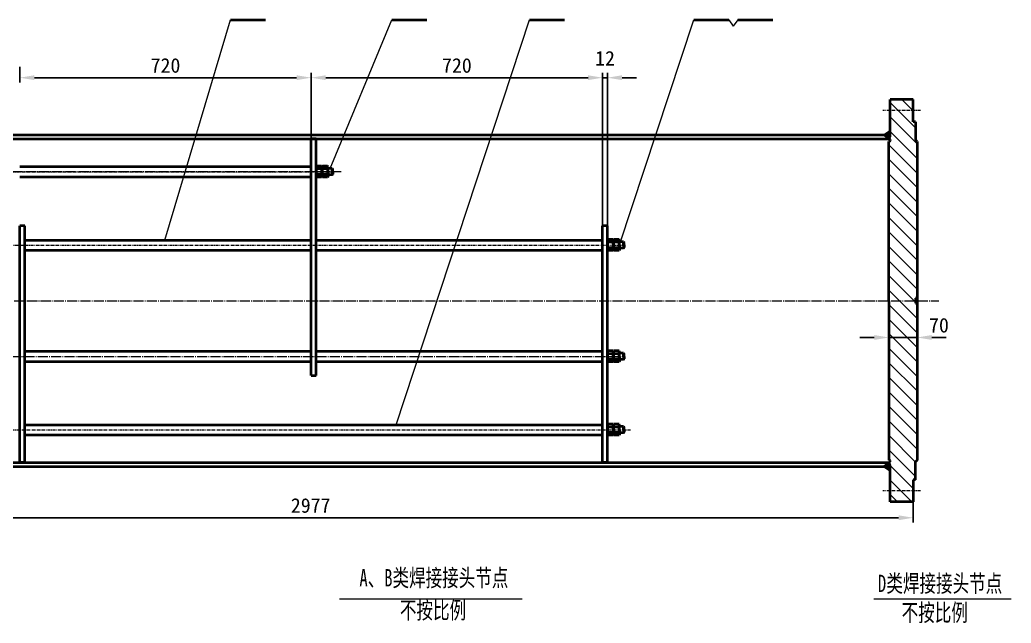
# Model space of a CAD drawing. Extents: x 0 to 23518, y -2902 to 4226.
# Drawn here: x 15811 to 18261, y -517 to 975 of the extents above; entities that cross this region are included whole.
import ezdxf

# ---------------------------------------------------------------- set-up
doc = ezdxf.new("R2010")
doc.units = 0
doc.header["$LTSCALE"] = 10
doc.header["$PDMODE"] = 1
doc.linetypes.add('ZXX-L', pattern=[3.28, 2.5, -0.3, 0.18, -0.3])
doc.linetypes.add('ZXX-S', pattern=[1.27, 0.75, -0.2, 0.12, -0.2])
doc.layers.get('Defpoints').update_dxf_attribs({"linetype": 'CONTINUOUS'})
doc.layers.add('5剖面线层', color=2, linetype='CONTINUOUS')
for name, color, linetype, lineweight in [('A 粗实线', 1, 'CONTINUOUS', 40), ('B 细实线', 7, 'CONTINUOUS', 18), ('C 文 字', 2, 'CONTINUOUS', 20), ('D 短中心线', 3, 'ZXX-S', 18), ('E 长中心线', 3, 'ZXX-L', 18), ('J 标注尺寸', 2, 'CONTINUOUS', 18)]:
    doc.layers.add(name, color=color, linetype=linetype, lineweight=lineweight)
doc.styles.get("Standard").update_dxf_attribs({"font": 'SIMFANG.TTF'})
doc.styles.add('style2', font='SIMFANG.TTF', dxfattribs={"width": 0.7})
doc.dimstyles.new('通用标注4.0', dxfattribs={"dimscale": 12, "dimtxt": 3, "dimasz": 3, "dimexe": 1, "dimexo": 0, "dimgap": 1, "dimtad": 1, "dimdec": 0, "dimzin": 0, "dimdsep": 46, "dimtxsty": 'Standard', "dimcen": 0, "dimadec": 0, "dimazin": 0, "dimtfac": 0.375, "dimtdec": 0, "dimtmove": 2, "dimatfit": 3, "dimfxl": 0, "dimtzin": 0, "dimarcsym": 0})

# ---------------------------------------------------------------- blocks, each defined once
blk = doc.blocks.new('*D114')
at = {"layer": 'C 文 字', "color": 0, "lineweight": -2}
for p, q in [((16530.9, 758.3), (16530.9, 844.1)), ((17250.9, 465.7), (17250.9, 844.1)), ((16566.9, 832.1), (17214.9, 832.1))]:
    blk.add_line(p, q, dxfattribs=at)
at = {"layer": 'C 文 字', "color": 0}
for points in [[(16566.9, 838.1), (16566.9, 826.1), (16530.9, 832.1)], [(17214.9, 838.1), (17214.9, 826.1), (17250.9, 832.1)]]:
    blk.add_solid(points, dxfattribs=at)
at = {"layer": 'Defpoints', "color": 0}
for p in [(17250.9, 832.1), (16530.9, 758.3), (17250.9, 465.7)]:
    blk.add_point(p, dxfattribs=at)
at = {"layer": 'C 文 字', "color": 0, "insert": (16890.9, 862.1), "char_height": 36, "attachment_point": 5}
blk.add_mtext('720', dxfattribs=at)
blk = doc.blocks.new('*D115')
at = {"layer": 'C 文 字', "color": 0, "lineweight": -2}
for p, q in [((15810.9, 858.6), (15810.9, 820.1)), ((16530.9, 680.7), (16530.9, 844.1)), ((16494.9, 832.1), (15846.9, 832.1))]:
    blk.add_line(p, q, dxfattribs=at)
at = {"layer": 'C 文 字', "color": 0}
for points in [[(15846.9, 838.1), (15846.9, 826.1), (15810.9, 832.1)], [(16494.9, 838.1), (16494.9, 826.1), (16530.9, 832.1)]]:
    blk.add_solid(points, dxfattribs=at)
at = {"layer": 'Defpoints', "color": 0}
for p in [(15810.9, 858.6), (15810.9, 832.1), (16530.9, 680.7)]:
    blk.add_point(p, dxfattribs=at)
at = {"layer": 'C 文 字', "color": 0, "insert": (16170.9, 862.1), "char_height": 36, "attachment_point": 5}
blk.add_mtext('720', dxfattribs=at)
blk = doc.blocks.new('*D116')
at = {"layer": 'C 文 字', "color": 0, "lineweight": -2}
for p, q in [((17250.9, 660.9), (17250.9, 844.1)), ((17262.9, 465.7), (17262.9, 844.1)), ((17214.9, 832.1), (17178.9, 832.1)), ((17250.9, 832.1), (17262.9, 832.1)), ((17298.9, 832.1), (17334.9, 832.1))]:
    blk.add_line(p, q, dxfattribs=at)
at = {"layer": 'C 文 字', "color": 0}
for points in [[(17214.9, 838.1), (17214.9, 826.1), (17250.9, 832.1)], [(17298.9, 838.1), (17298.9, 826.1), (17262.9, 832.1)]]:
    blk.add_solid(points, dxfattribs=at)
at = {"layer": 'Defpoints', "color": 0}
for p in [(17262.9, 832.1), (17250.9, 660.9), (17262.9, 465.7)]:
    blk.add_point(p, dxfattribs=at)
at = {"layer": 'C 文 字', "color": 0, "insert": (17256.9, 880.1), "char_height": 36, "attachment_point": 5}
blk.add_mtext('12', dxfattribs=at)
blk = doc.blocks.new('*D117')
at = {"layer": 'C 文 字', "color": 0, "lineweight": -2}
for p, q in [((15040.9, -216.8), (15040.9, -267.8)), ((18018.3, -216.8), (18018.3, -267.8)), ((15076.9, -255.8), (17982.3, -255.8))]:
    blk.add_line(p, q, dxfattribs=at)
at = {"layer": 'C 文 字', "color": 0}
for points in [[(15076.9, -249.8), (15076.9, -261.8), (15040.9, -255.8)], [(17982.3, -249.8), (17982.3, -261.8), (18018.3, -255.8)]]:
    blk.add_solid(points, dxfattribs=at)
at = {"layer": 'Defpoints', "color": 0}
for p in [(15040.9, -216.8), (18018.3, -216.8), (18018.3, -255.8)]:
    blk.add_point(p, dxfattribs=at)
at = {"layer": 'C 文 字', "color": 0, "insert": (16529.6, -225.8), "char_height": 36, "attachment_point": 5}
blk.add_mtext('2977', dxfattribs=at)
blk = doc.blocks.new('*D119')
at = {"layer": 'C 文 字', "color": 0, "lineweight": -2}
for p, q in [((17958.3, 186.5), (17958.3, 201.8)), ((18028.3, 186.5), (18028.3, 201.8)), ((17922.3, 189.8), (17886.3, 189.8)), ((17958.3, 189.8), (18028.3, 189.8)), ((18064.3, 189.8), (18100.3, 189.8))]:
    blk.add_line(p, q, dxfattribs=at)
at = {"layer": 'C 文 字', "color": 0}
for points in [[(17922.3, 195.8), (17922.3, 183.8), (17958.3, 189.8)], [(18064.3, 195.8), (18064.3, 183.8), (18028.3, 189.8)]]:
    blk.add_solid(points, dxfattribs=at)
at = {"layer": 'Defpoints', "color": 0}
for p in [(17958.3, 186.5), (18028.3, 189.8), (18028.3, 186.5)]:
    blk.add_point(p, dxfattribs=at)
at = {"layer": 'C 文 字', "color": 0, "insert": (18082.1, 219.8), "char_height": 36, "attachment_point": 5}
blk.add_mtext('70', dxfattribs=at)

msp = doc.modelspace()

# ---------------------------------------------------------------- hatches: boundary and pattern name
at = {"layer": '5剖面线层'}
h = msp.add_hatch(dxfattribs=at)
h.set_pattern_fill('ANSI31', color=256, scale=8, style=0)
h.set_pattern_definition([(135, (33059.196, -209.862), (17.960512, 17.960512), [])])
h.paths.add_polyline_path([(17961.3, 778.2), (18018.3, 778.2), (18018.3, 750.7), (17961.3, 750.7)])
h.paths.add_polyline_path([(17961.3, 750.7), (18018.3, 750.7), (18018.3, 723.2), (18024.3, 723.2), (18024.3, 678.7), (18028.3, 674.7), (18028.3, 632.7), (17958.3, 632.7), (17958.3, 674.7), (17959.3, 674.7, 0.414214), (17961.3, 676.7), (17961.3, 678.7, 0.414214), (17959.3, 680.7), (17958.3, 680.7), (17958.3, 683.1, 0.298217), (17961.3, 687.7)])
h.paths.add_polyline_path([(17958.3, 632.7), (18028.3, 632.7), (18028.3, 599.7), (17958.3, 599.7)])
h.paths.add_polyline_path([(17958.3, 599.7), (18005.6, 599.7), (18028.3, 599.7), (18028.3, 566.7), (17958.3, 566.7)])
h.paths.add_polyline_path([(17958.3, 566.7), (18028.3, 566.7), (18028.3, 533.7), (17958.3, 533.7)])
h.paths.add_polyline_path([(17958.3, 533.7), (18028.3, 533.7), (18028.3, 500.7), (17958.3, 500.7)])
h.paths.add_polyline_path([(17958.3, 500.7), (18028.3, 500.7), (18028.3, 467.7), (17958.3, 467.7)])
h.paths.add_polyline_path([(17958.3, 467.7), (18028.3, 467.7), (18028.3, 434.7), (17958.3, 434.7)])
h.paths.add_polyline_path([(17958.3, 434.7), (18028.3, 434.7), (18028.3, 401.7), (17958.3, 401.7)])
h.paths.add_polyline_path([(17958.3, 401.7), (18028.3, 401.7), (18028.3, 368.7), (17958.3, 368.7)])
h.paths.add_polyline_path([(17958.3, 368.7), (18028.3, 368.7), (18028.3, 335.7), (17958.3, 335.7)])
h.paths.add_polyline_path([(17958.3, 335.7), (18028.3, 335.7), (18028.3, 302.7), (17958.3, 302.7)])
h.paths.add_polyline_path([(17958.3, 302.7), (18028.3, 302.7), (18028.3, 286.7), (18024.3, 286.7), (18024.3, 280.7), (17958.3, 280.7)])
h.paths.add_polyline_path([(17958.3, 280.7), (18024.3, 280.7), (18024.3, 274.7), (18028.3, 274.7), (18028.3, 258.7), (17958.3, 258.7)])
h.paths.add_polyline_path([(17958.3, 258.7), (18028.3, 258.7), (18028.3, 225.7), (17958.3, 225.7)])
h.paths.add_polyline_path([(17958.3, 225.7), (18028.3, 225.7), (18028.3, 192.7), (17958.3, 192.7)])
h.paths.add_polyline_path([(17958.3, 192.7), (18028.3, 192.7), (18028.3, 159.7), (17958.3, 159.7)])
h.paths.add_polyline_path([(17958.3, 159.7), (18028.3, 159.7), (18028.3, 126.7), (17958.3, 126.7)])
h.paths.add_polyline_path([(17958.3, 126.7), (18028.3, 126.7), (18028.3, 93.7), (17958.3, 93.7)])
h.paths.add_polyline_path([(17958.3, 93.7), (18028.3, 93.7), (18028.3, 60.7), (17958.3, 60.7)])
h.paths.add_polyline_path([(17958.3, 60.7), (18028.3, 60.7), (18028.3, 27.7), (17958.3, 27.7)])
h.paths.add_polyline_path([(17958.3, 27.7), (18028.3, 27.7), (18028.3, -5.3), (17958.3, -5.3)])
h.paths.add_polyline_path([(17958.3, -5.3), (18028.3, -5.3), (18028.3, -38.3), (17958.3, -38.3)])
h.paths.add_polyline_path([(17958.3, -38.3), (18005.6, -38.3), (18028.3, -38.3), (18028.3, -71.3), (17958.3, -71.3)])
h.paths.add_polyline_path([(17958.3, -71.3), (18028.3, -71.3), (18028.3, -113.3), (18024.3, -117.3), (18024.3, -161.8), (18018.3, -161.8), (18018.3, -189.3), (17961.3, -189.3), (17961.3, -126.3, 0.298217), (17958.3, -121.7), (17958.3, -119.3), (17959.3, -119.3, 0.414214), (17961.3, -117.3), (17961.3, -115.3, 0.414214), (17959.3, -113.3), (17958.3, -113.3)])
h.paths.add_polyline_path([(17961.3, -189.3), (18018.3, -189.3), (18018.3, -216.8), (17961.3, -216.8)])

# ---------------------------------------------------------------- linework, layer by layer
at = {"layer": 'A 粗实线'}
for p, q in [((16331.1, 975.2), (16417.7, 975.2)), ((16730, 975.2), (16816.7, 975.2)), ((17070.1, 975.2), (17156.7, 975.2)), ((17476.3, 975.2), (17563, 975.2)), ((17584.9, 975.2), (17671.5, 975.2)), ((17961.3, 687.7), (17961.3, 778.2)), ((18018.3, 778.2), (17961.3, 778.2)), ((18018.3, 723.2), (18018.3, 778.2)), ((18024.3, 723.2), (18018.3, 723.2)), ((18024.3, 723.2), (18024.3, 678.7)), ((15112.5, 690.7), (17795.8, 690.7)), ((17795.8, 690.7), (17946.7, 690.7)), ((17946.7, 690.7), (17961.3, 700.7)), ((17946.7, 690.7), (17956.3, 682.7)), ((15100.9, 680.7), (17795.8, 680.7)), ((16530.9, 433), (16530.9, 680.7)), ((16542.9, 680.7), (16530.9, 680.7)), ((16542.9, 95.7), (16542.9, 680.7)), ((17795.8, 680.7), (17958.3, 680.7)), ((17956.3, 682.7), (17956.3, 680.7)), ((17956.3, 682.7), (17956.3, 682.7)), ((17958.3, 680.7), (17958.3, 683.1)), ((17958.3, 680.7), (17959.3, 680.7)), ((17958.3, 280.7), (17958.3, 674.7)), ((17959.3, 674.7), (17958.3, 674.7)), ((17961.3, 678.7), (17961.3, 676.7)), ((18028.3, 674.7), (18024.3, 678.7)), ((18028.3, 674.7), (18028.3, 280.7)), ((16542.9, 611.4), (16544, 613.2)), ((16556.7, 613.2), (16544, 613.2)), ((16557.7, 611.4), (16556.7, 613.2)), ((16557.7, 611.4), (16558.8, 613.2)), ((16571.5, 613.2), (16558.8, 613.2)), ((16572.5, 611.4), (16571.5, 613.2)), ((15810.9, 612.2), (16530.9, 612.2)), ((16542.9, 599.7), (16542.9, 611.4)), ((16542.9, 599.7), (16542.9, 588)), ((16542.9, 588), (16544, 586.2)), ((16556.7, 606.5), (16544, 606.5)), ((16556.7, 593), (16544, 593)), ((16557.7, 588), (16556.7, 586.2)), ((16557.7, 599.7), (16557.7, 611.4)), ((16557.7, 599.7), (16557.7, 611.4)), ((16557.7, 599.7), (16557.7, 588)), ((16557.7, 599.7), (16557.7, 588)), ((16557.7, 588), (16558.8, 586.2)), ((16571.5, 606.5), (16558.8, 606.5)), ((16571.5, 593), (16558.8, 593)), ((16572.5, 588), (16571.5, 586.2)), ((16572.5, 599.7), (16572.5, 611.4)), ((16582.4, 607.7), (16572.5, 607.7)), ((16572.5, 599.7), (16572.5, 588)), ((16582.4, 591.7), (16572.5, 591.7)), ((16582.4, 607.7), (16584.4, 605.7)), ((16582.4, 599.7), (16582.4, 607.7)), ((16582.4, 599.7), (16582.4, 591.7)), ((16582.4, 591.7), (16584.4, 593.7)), ((16584.4, 599.7), (16584.4, 605.7)), ((16584.4, 599.7), (16584.4, 593.7)), ((15810.9, 587.2), (16530.9, 587.2)), ((16556.7, 586.2), (16544, 586.2)), ((16571.5, 586.2), (16558.8, 586.2)), ((15810.9, -119.3), (15810.9, 465.7)), ((15822.9, 465.7), (15810.9, 465.7)), ((15822.9, -119.3), (15822.9, 465.7)), ((17250.9, -119.3), (17250.9, 465.7)), ((17262.9, 465.7), (17250.9, 465.7)), ((17262.9, -119.3), (17262.9, 465.7)), ((15822.9, 430.7), (16530.9, 430.7)), ((16530.9, 95.7), (16530.9, 433)), ((16542.9, 430.7), (17250.9, 430.7)), ((17262.9, 430.1), (17264, 432)), ((17262.9, 418.5), (17262.9, 430.1)), ((17262.9, 418.5), (17262.9, 406.8)), ((17276.7, 432), (17264, 432)), ((17276.7, 425.2), (17264, 425.2)), ((17277.7, 430.1), (17276.7, 432)), ((17277.7, 430.1), (17278.8, 432)), ((17277.7, 418.5), (17277.7, 430.1)), ((17277.7, 418.5), (17277.7, 430.1)), ((17277.7, 418.5), (17277.7, 406.8)), ((17277.7, 418.5), (17277.7, 406.8)), ((17291.5, 432), (17278.8, 432)), ((17291.5, 425.2), (17278.8, 425.2)), ((17292.5, 430.1), (17291.5, 432)), ((17292.5, 418.5), (17292.5, 430.1)), ((17302.4, 426.5), (17292.5, 426.5)), ((17292.5, 418.5), (17292.5, 406.8)), ((17302.4, 426.5), (17304.4, 424.5)), ((17302.4, 418.5), (17302.4, 426.5)), ((17302.4, 418.5), (17302.4, 410.5)), ((17304.4, 418.5), (17304.4, 424.5)), ((17304.4, 418.5), (17304.4, 412.5)), ((15822.9, 405.7), (16530.9, 405.7)), ((16542.9, 405.7), (17250.9, 405.7)), ((17262.9, 406.8), (17264, 405)), ((17276.7, 411.7), (17264, 411.7)), ((17276.7, 405), (17264, 405)), ((17277.7, 406.8), (17276.7, 405)), ((17277.7, 406.8), (17278.8, 405)), ((17291.5, 411.7), (17278.8, 411.7)), ((17291.5, 405), (17278.8, 405)), ((17292.5, 406.8), (17291.5, 405)), ((17302.4, 410.5), (17292.5, 410.5)), ((17302.4, 410.5), (17304.4, 412.5)), ((17958.3, 280.7), (17958.3, -113.3)), ((18024.3, 286.7), (18024.3, 274.7)), ((18028.3, 286.7), (18024.3, 286.7)), ((18024.3, 274.7), (18028.3, 274.7)), ((18028.3, 280.7), (18028.3, -113.3)), ((15822.9, 155.7), (16530.9, 155.7)), ((16542.9, 155.7), (17250.9, 155.7)), ((17262.9, 154.7), (17264, 156.5)), ((17262.9, 143), (17262.9, 154.7)), ((17276.7, 156.5), (17264, 156.5)), ((17276.7, 149.7), (17264, 149.7)), ((17277.7, 154.7), (17276.7, 156.5)), ((17277.7, 154.7), (17278.8, 156.5)), ((17277.7, 143), (17277.7, 154.7)), ((17277.7, 143), (17277.7, 154.7)), ((17291.5, 156.5), (17278.8, 156.5)), ((17291.5, 149.7), (17278.8, 149.7)), ((17292.5, 154.7), (17291.5, 156.5)), ((17292.5, 143), (17292.5, 154.7)), ((17302.4, 151), (17292.5, 151)), ((17302.4, 143), (17302.4, 151)), ((17302.4, 151), (17304.4, 149)), ((17304.4, 143), (17304.4, 149)), ((15822.9, 130.7), (16530.9, 130.7)), ((16542.9, 130.7), (17250.9, 130.7)), ((17262.9, 143), (17262.9, 131.3)), ((17262.9, 131.3), (17264, 129.5)), ((17276.7, 136.2), (17264, 136.2)), ((17276.7, 129.5), (17264, 129.5)), ((17277.7, 131.3), (17276.7, 129.5)), ((17277.7, 143), (17277.7, 131.3)), ((17277.7, 143), (17277.7, 131.3)), ((17277.7, 131.3), (17278.8, 129.5)), ((17291.5, 136.2), (17278.8, 136.2)), ((17291.5, 129.5), (17278.8, 129.5)), ((17292.5, 131.3), (17291.5, 129.5)), ((17292.5, 143), (17292.5, 131.3)), ((17302.4, 135), (17292.5, 135)), ((17302.4, 143), (17302.4, 135)), ((17302.4, 135), (17304.4, 137)), ((17304.4, 143), (17304.4, 137)), ((16530.9, 95.7), (16542.9, 95.7)), ((15822.9, -25.8), (17250.9, -25.8)), ((17262.9, -26.6), (17264, -24.8)), ((17262.9, -38.3), (17262.9, -26.6)), ((17262.9, -38.3), (17262.9, -50)), ((17276.7, -24.8), (17264, -24.8)), ((17276.7, -31.5), (17264, -31.5)), ((17276.7, -45), (17264, -45)), ((17277.7, -26.6), (17276.7, -24.8)), ((17277.7, -26.6), (17278.8, -24.8)), ((17277.7, -38.3), (17277.7, -26.6)), ((17277.7, -38.3), (17277.7, -26.6)), ((17277.7, -38.3), (17277.7, -50)), ((17277.7, -38.3), (17277.7, -50)), ((17291.5, -24.8), (17278.8, -24.8)), ((17291.5, -31.5), (17278.8, -31.5)), ((17291.5, -45), (17278.8, -45)), ((17292.5, -26.6), (17291.5, -24.8)), ((17292.5, -38.3), (17292.5, -26.6)), ((17302.4, -30.3), (17292.5, -30.3)), ((17292.5, -38.3), (17292.5, -50)), ((17302.4, -46.3), (17292.5, -46.3)), ((17302.4, -30.3), (17304.4, -32.3)), ((17302.4, -38.3), (17302.4, -30.3)), ((17302.4, -38.3), (17302.4, -46.3)), ((17302.4, -46.3), (17304.4, -44.3)), ((17304.4, -38.3), (17304.4, -32.3)), ((17304.4, -38.3), (17304.4, -44.3)), ((15822.9, -50.8), (17250.9, -50.8)), ((17262.9, -50), (17264, -51.8)), ((17276.7, -51.8), (17264, -51.8)), ((17277.7, -50), (17276.7, -51.8)), ((17277.7, -50), (17278.8, -51.8)), ((17291.5, -51.8), (17278.8, -51.8)), ((17292.5, -50), (17291.5, -51.8)), ((15100.9, -119.3), (17795.8, -119.3)), ((15822.9, -119.3), (15810.9, -119.3)), ((17262.9, -119.3), (17250.9, -119.3)), ((17795.8, -119.3), (17958.3, -119.3)), ((17946.7, -129.3), (17956.3, -121.3)), ((17956.3, -121.3), (17956.3, -119.3)), ((17956.3, -121.3), (17956.3, -121.3)), ((17959.3, -113.3), (17958.3, -113.3)), ((17958.3, -119.3), (17959.3, -119.3)), ((17958.3, -119.3), (17958.3, -121.7)), ((17961.3, -117.3), (17961.3, -115.3)), ((18028.3, -113.3), (18024.3, -117.3)), ((18024.3, -161.8), (18024.3, -117.3)), ((15112.5, -129.3), (17795.8, -129.3)), ((17795.8, -129.3), (17946.7, -129.3)), ((17946.7, -129.3), (17961.3, -139.3)), ((17961.3, -216.8), (17961.3, -126.3)), ((18018.3, -161.8), (18018.3, -216.8)), ((18024.3, -161.8), (18018.3, -161.8)), ((18018.3, -216.8), (17961.3, -216.8))]:
    msp.add_line(p, q, dxfattribs=at)
for centre, radius, start, end in [((17956.3, 687.7), 5, 293.5782, 0), ((17959.3, 678.7), 2, 0, 90), ((17959.3, 676.7), 2, 270, 0), ((16572.9, 615.2), 30.2, 187.1415, 196.7234), ((16565.3, 599.7), 22.3, 162.412, 180), ((16565.3, 599.7), 22.3, 180, 197.588), ((16572.9, 584.3), 30.2, 163.2766, 172.8585), ((16527.7, 615.2), 30.2, 343.2766, 352.8585), ((16535.4, 599.7), 22.3, 0, 17.588), ((16535.4, 599.7), 22.3, 342.412, 0), ((16527.7, 584.3), 30.2, 7.1415, 16.7234), ((16587.7, 615.2), 30.2, 187.1415, 196.7234), ((16580.1, 599.7), 22.3, 162.412, 180), ((16580.1, 599.7), 22.3, 180, 197.588), ((16587.7, 584.3), 30.2, 163.2766, 172.8585), ((16542.5, 615.2), 30.2, 343.2766, 352.8585), ((16550.2, 599.7), 22.3, 0, 17.588), ((16550.2, 599.7), 22.3, 342.412, 0), ((16542.5, 584.3), 30.2, 7.1415, 16.7234), ((17292.9, 433.9), 30.2, 187.1415, 196.7234), ((17285.3, 418.5), 22.3, 162.412, 180), ((17285.3, 418.5), 22.3, 180, 197.588), ((17247.7, 433.9), 30.2, 343.2766, 352.8585), ((17255.4, 418.5), 22.3, 0, 17.588), ((17255.4, 418.5), 22.3, 342.412, 0), ((17307.7, 433.9), 30.2, 187.1415, 196.7234), ((17300.1, 418.5), 22.3, 162.412, 180), ((17300.1, 418.5), 22.3, 180, 197.588), ((17262.5, 433.9), 30.2, 343.2766, 352.8585), ((17270.2, 418.5), 22.3, 0, 17.588), ((17270.2, 418.5), 22.3, 342.412, 0), ((17292.9, 403), 30.2, 163.2766, 172.8585), ((17247.7, 403), 30.2, 7.1415, 16.7234), ((17307.7, 403), 30.2, 163.2766, 172.8585), ((17262.5, 403), 30.2, 7.1415, 16.7234), ((17292.9, 158.4), 30.2, 187.1415, 196.7234), ((17285.3, 143), 22.3, 162.412, 180), ((17247.7, 158.4), 30.2, 343.2766, 352.8585), ((17255.4, 143), 22.3, 0, 17.588), ((17307.7, 158.4), 30.2, 187.1415, 196.7234), ((17300.1, 143), 22.3, 162.412, 180), ((17262.5, 158.4), 30.2, 343.2766, 352.8585), ((17270.2, 143), 22.3, 0, 17.588), ((17285.3, 143), 22.3, 180, 197.588), ((17292.9, 127.5), 30.2, 163.2766, 172.8585), ((17255.4, 143), 22.3, 342.412, 0), ((17247.7, 127.5), 30.2, 7.1415, 16.7234), ((17300.1, 143), 22.3, 180, 197.588), ((17307.7, 127.5), 30.2, 163.2766, 172.8585), ((17270.2, 143), 22.3, 342.412, 0), ((17262.5, 127.5), 30.2, 7.1415, 16.7234), ((17292.9, -22.8), 30.2, 187.1415, 196.7234), ((17285.3, -38.3), 22.3, 162.412, 180), ((17285.3, -38.3), 22.3, 180, 197.588), ((17292.9, -53.7), 30.2, 163.2766, 172.8585), ((17247.7, -22.8), 30.2, 343.2766, 352.8585), ((17255.4, -38.3), 22.3, 0, 17.588), ((17255.4, -38.3), 22.3, 342.412, 0), ((17247.7, -53.7), 30.2, 7.1415, 16.7234), ((17307.7, -22.8), 30.2, 187.1415, 196.7234), ((17300.1, -38.3), 22.3, 162.412, 180), ((17300.1, -38.3), 22.3, 180, 197.588), ((17307.7, -53.7), 30.2, 163.2766, 172.8585), ((17262.5, -22.8), 30.2, 343.2766, 352.8585), ((17270.2, -38.3), 22.3, 0, 17.588), ((17270.2, -38.3), 22.3, 342.412, 0), ((17262.5, -53.7), 30.2, 7.1415, 16.7234), ((17956.3, -126.3), 5, 0, 66.4218), ((17959.3, -115.3), 2, 0, 90), ((17959.3, -117.3), 2, 270, 0)]:
    msp.add_arc(centre, radius, start, end, dxfattribs=at)
at = {"layer": 'B 细实线'}
for p, q in [((17563, 975.2), (17573.9, 959.8)), ((17584.9, 975.2), (17573.9, 959.8)), ((16584.4, 605.7), (16572.5, 605.7)), ((16584.4, 593.7), (16572.5, 593.7)), ((17304.4, 424.5), (17292.5, 424.5)), ((17304.4, 412.5), (17292.5, 412.5)), ((17304.4, 149), (17292.5, 149)), ((17304.4, 137), (17292.5, 137)), ((17304.4, -32.3), (17292.5, -32.3)), ((17304.4, -44.3), (17292.5, -44.3))]:
    msp.add_line(p, q, dxfattribs=at)
at = {"layer": 'C 文 字'}
for p, q in [((16169.1, 430.7), (16331.1, 975.2)), ((16577.5, 607.7), (16730, 975.2)), ((16740.8, -25.8), (17070.1, 975.2)), ((17292.5, 418.5), (17476.3, 975.2)), ((17947.1, 691), (17951, 687.1)), ((17947.4, 690.2), (17950.4, 693.2)), ((17948.5, 691.9), (17958.3, 682.1)), ((17948.6, 689.2), (17957.6, 698.2)), ((17949.8, 688.2), (17961.3, 699.6)), ((17949.8, 692.8), (17959.1, 683.6)), ((17951, 687.1), (17961.3, 697.4)), ((17951.1, 693.7), (17960.2, 684.6)), ((17952.2, 686.1), (17961.3, 695.1)), ((17952.5, 694.7), (17961, 686.1)), ((17953.5, 685.1), (17961.3, 692.9)), ((17953.8, 695.6), (17961.3, 688.1)), ((17954.7, 684.1), (17961.3, 690.6)), ((17955.1, 696.5), (17961.3, 690.3)), ((17955.9, 683), (17961.3, 688.4)), ((17956.5, 697.4), (17961.3, 692.6)), ((17957.8, 698.3), (17961.3, 694.8)), ((17959.1, 699.2), (17961.3, 697.1)), ((17960.4, 700.1), (17961.3, 699.3)), ((17956.3, 681.2), (17960.9, 685.8)), ((17956.3, 681.9), (17957.4, 680.7)), ((17958.1, 680.7), (17958.3, 680.9)), ((17948.5, -130.5), (17958.3, -120.7)), ((17949.8, -131.4), (17959.1, -122.1)), ((17955.9, -121.6), (17961.3, -127)), ((17956.3, -120.4), (17957.4, -119.3)), ((17956.3, -119.7), (17960.9, -124.3)), ((17958.1, -119.3), (17958.3, -119.5)), ((17947.1, -129.6), (17951, -125.7)), ((17947.4, -128.8), (17950.4, -131.8)), ((17948.6, -127.7), (17957.6, -136.7)), ((17949.8, -126.7), (17961.3, -138.2)), ((17951, -125.7), (17961.3, -136)), ((17951.1, -132.3), (17960.2, -123.2)), ((17952.2, -124.7), (17961.3, -133.7)), ((17952.5, -133.2), (17961, -124.7)), ((17953.5, -123.6), (17961.3, -131.5)), ((17953.8, -134.1), (17961.3, -126.7)), ((17954.7, -122.6), (17961.3, -129.2)), ((17955.1, -135.1), (17961.3, -128.9)), ((17956.5, -136), (17961.3, -131.2)), ((17957.8, -136.9), (17961.3, -133.4)), ((17959.1, -137.8), (17961.3, -135.6)), ((17960.4, -138.7), (17961.3, -137.9))]:
    msp.add_line(p, q, dxfattribs=at)
at = {"layer": 'D 短中心线'}
for p, q in [((18036.7, 750.7), (17943.5, 750.7)), ((15053.6, 599.7), (16585.7, 599.7)), ((15100.9, 418.2), (17306.5, 418.2)), ((15053.6, -38.3), (17319.8, -38.3)), ((18036.7, -189.3), (17943.5, -189.3))]:
    msp.add_line(p, q, dxfattribs=at)
at = {"layer": 'E 长中心线'}
for p, q in [((16604.7, 599.7), (15030.9, 599.7)), ((14976.6, 280.7), (16914.4, 280.7)), ((16914.4, 280.7), (18081.6, 280.7)), ((15100.9, 143.2), (17306.5, 143.2))]:
    msp.add_line(p, q, dxfattribs=at)
at = {"layer": 'J 标注尺寸'}
for p, q in [((16600.9, -456.4), (17052.1, -456.4)), ((17921.5, -456.4), (18260.5, -456.4))]:
    msp.add_line(p, q, dxfattribs=at)

# ---------------------------------------------------------------- texts
at = {"layer": 'C 文 字', "style": 'style2', "width": 0.7}
for s, height, p in [('类焊接接头节点', 42.84, (17952.1, -439.5)), ('D', 42.8, (17931.3, -439.5)), ('不按比例', 42.84, (17989.9, -511.7))]:
    msp.add_text(s, height=height, dxfattribs=at).set_placement(p)
at = {"layer": 'J 标注尺寸', "char_height": 42.84, "attachment_point": 1, "style": 'style2'}
for s, insert, width in [('A、B类焊接接头节点', (16650.1, -382.8), 624.24), ('不按比例', (16750.1, -462.6), 646.454)]:
    msp.add_mtext(s, dxfattribs=dict(at, insert=insert, width=width))

# ---------------------------------------------------------------- dimensions: what is measured, and where the dimension line sits
at = {"layer": 'C 文 字'}
for base, p1, p2, picture, middle in [((15810.9, 832.1), (16530.9, 680.7), (15810.9, 858.6), '*D115', (16170.9, 862.1)), ((17250.9, 832.1), (16530.9, 758.3), (17250.9, 465.7), '*D114', (16890.9, 862.1)), ((17262.9, 832.1), (17250.9, 660.9), (17262.9, 465.7), '*D116', (17256.9, 880.1)), ((18018.3, -255.8), (15040.9, -216.8), (18018.3, -216.8), '*D117', (16529.6, -225.8))]:
    dim = msp.add_linear_dim(base=base, p1=p1, p2=p2, dimstyle='通用标注4.0', dxfattribs=at)
    dim.commit()
    dim.dimension.update_dxf_attribs({"geometry": picture, "text_midpoint": middle})
dim = msp.add_linear_dim(base=(18028.3, 189.8), p1=(17958.3, 186.5), p2=(18028.3, 186.5), angle=180, dimstyle='通用标注4.0', dxfattribs=at)
dim.commit()
dim.dimension.update_dxf_attribs({"geometry": '*D119', "text_midpoint": (18082.1, 219.8), "dimtype": 160})

doc.saveas('drawing.dxf')
